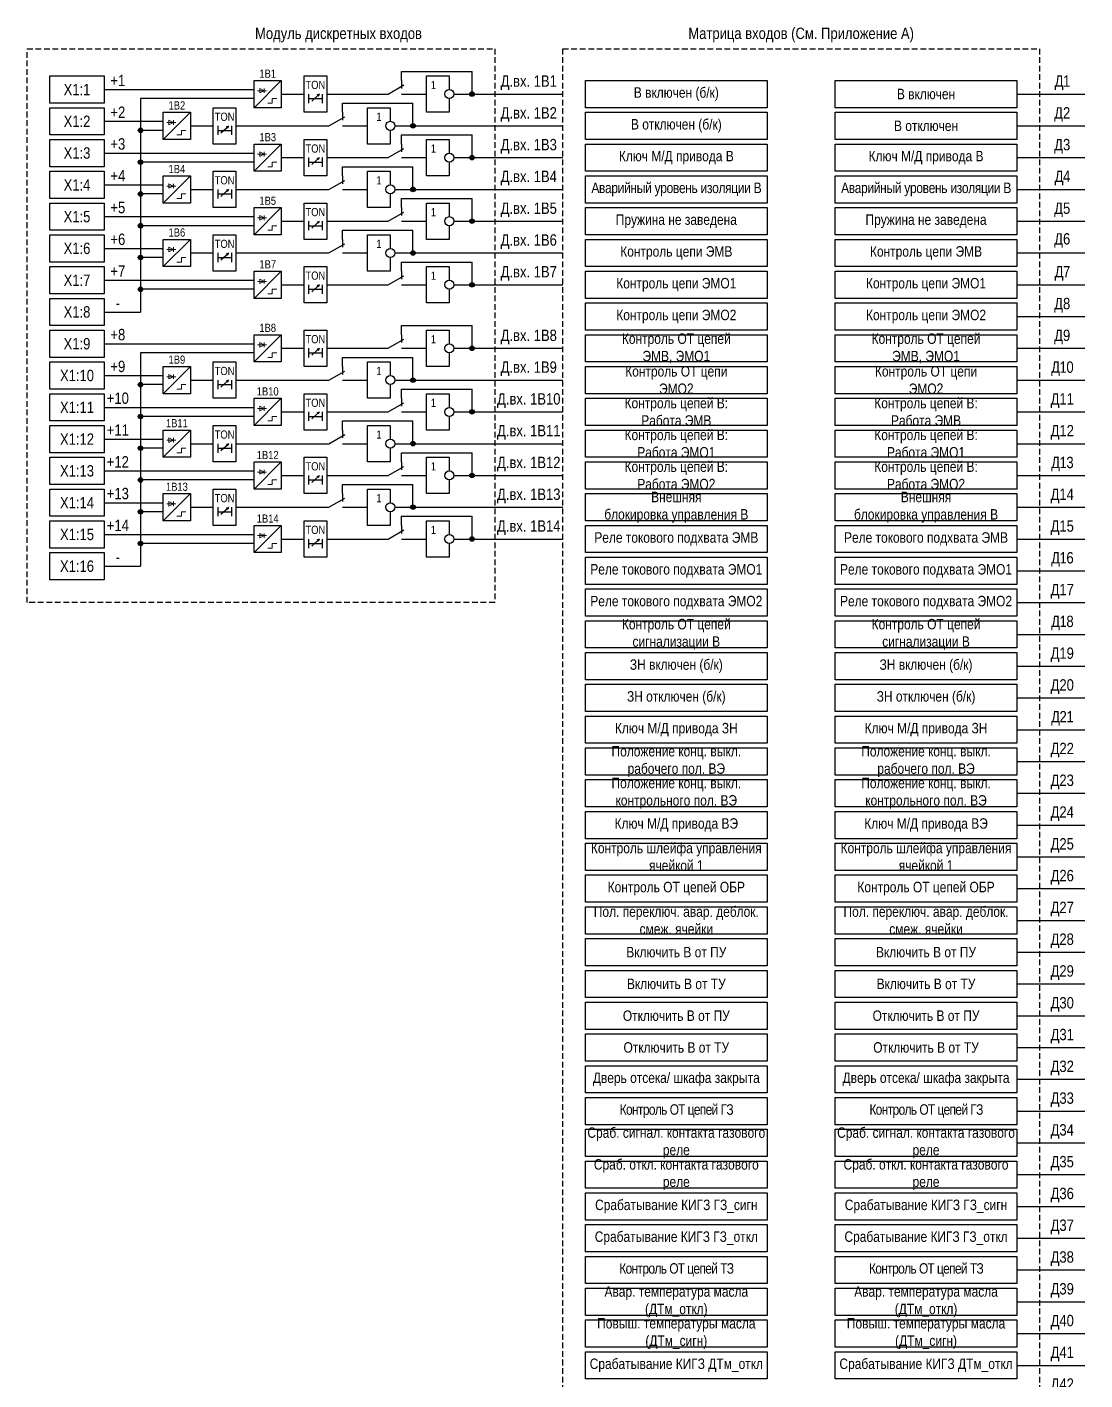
# Model space of a CAD drawing. Header units: millimetres. Extents: x -32357 to 1150, y -489 to 2440.
# Drawn here: x -27788 to -27555, y 2141.8 to 2439.8 of the extents above; entities that cross this region are included whole.
import ezdxf

# ---------------------------------------------------------------- set-up
doc = ezdxf.new("R2010")
doc.units = ezdxf.units.MM
doc.linetypes.add('штриховая2', pattern=[0.375, 0.25, -0.125])
doc.layers.add('Основная', color=7, linetype='Continuous')
doc.styles.add('2.5_Gost_RD', font='ARIALN.TTF', dxfattribs={"height": 2.5})

# ---------------------------------------------------------------- blocks, each defined once
blk = doc.blocks.new('*U958')
at = {"layer": 'Основная', "ltscale": 0.35}
blk.add_line((6, 6), (6, 2.5), dxfattribs=at)
at = {"layer": 'Основная', "color": 0}
blk.add_line((0, 0), (7, 4), dxfattribs=at)
blk = doc.blocks.new('Точка')
at = {"ltscale": 100}
h = blk.add_hatch(color=256, dxfattribs=at)
h.dxf.hatch_style = 1
edge = h.paths.add_edge_path()
edge.add_arc((0, 0), 0.5, 0, 360)
blk.add_circle((0, 0), 0.5, dxfattribs=at)

msp = doc.modelspace()

# ---------------------------------------------------------------- linework, layer by layer
at = {"ltscale": 100}
for p, q in [((-27705.5, 2428), (-27705.5, 2430)), ((-27705.5, 2430), (-27690, 2430)), ((-27690, 2425), (-27690, 2430)), ((-27738, 2424), (-27763, 2424)), ((-27763, 2424), (-27763, 2377)), ((-27732, 2425), (-27727, 2425)), ((-27718.5, 2421), (-27718.5, 2423)), ((-27718.5, 2423), (-27703, 2423)), ((-27703, 2425), (-27700, 2425)), ((-27703, 2418), (-27703, 2423)), ((-27694, 2425), (-27670, 2425)), ((-27570, 2425), (-27555, 2425)), ((-27758, 2417), (-27763, 2417)), ((-27752, 2418), (-27747, 2418)), ((-27716, 2418), (-27713, 2418)), ((-27707, 2418), (-27670, 2418)), ((-27570, 2418), (-27555, 2418)), ((-27705.5, 2414), (-27705.5, 2416)), ((-27705.5, 2416), (-27690, 2416)), ((-27690, 2411), (-27690, 2416)), ((-27732, 2411), (-27727, 2411)), ((-27703, 2411), (-27700, 2411)), ((-27694, 2411), (-27670, 2411)), ((-27570, 2411), (-27555, 2411)), ((-27738, 2410), (-27763, 2410)), ((-27718.5, 2407), (-27718.5, 2409)), ((-27718.5, 2409), (-27703, 2409)), ((-27703, 2404), (-27703, 2409)), ((-27758, 2403), (-27763, 2403)), ((-27752, 2404), (-27747, 2404)), ((-27716, 2404), (-27713, 2404)), ((-27707, 2404), (-27670, 2404)), ((-27705.5, 2400), (-27705.5, 2402)), ((-27705.5, 2402), (-27690, 2402)), ((-27690, 2397), (-27690, 2402)), ((-27570, 2404), (-27555, 2404)), ((-27738, 2396), (-27763, 2396)), ((-27732, 2397), (-27727, 2397)), ((-27703, 2397), (-27700, 2397)), ((-27694, 2397), (-27670, 2397)), ((-27570, 2397), (-27555, 2397)), ((-27718.5, 2393), (-27718.5, 2395)), ((-27718.5, 2395), (-27703, 2395)), ((-27703, 2390), (-27703, 2395)), ((-27752, 2390), (-27747, 2390)), ((-27716, 2390), (-27713, 2390)), ((-27707, 2390), (-27670, 2390)), ((-27570, 2390), (-27555, 2390)), ((-27758, 2389), (-27763, 2389)), ((-27705.5, 2388), (-27690, 2388)), ((-27705.5, 2386), (-27705.5, 2388)), ((-27690, 2383), (-27690, 2388)), ((-27738, 2382), (-27763, 2382)), ((-27732, 2383), (-27727, 2383)), ((-27703, 2383), (-27700, 2383)), ((-27694, 2383), (-27670, 2383)), ((-27570, 2383), (-27555, 2383)), ((-27570, 2376), (-27555, 2376)), ((-27705.5, 2372), (-27705.5, 2374)), ((-27705.5, 2374), (-27690, 2374)), ((-27690, 2369), (-27690, 2374)), ((-27732, 2369), (-27727, 2369)), ((-27703, 2369), (-27700, 2369)), ((-27694, 2369), (-27670, 2369)), ((-27570, 2369), (-27555, 2369)), ((-27738, 2368), (-27763, 2368)), ((-27763, 2368), (-27763, 2321)), ((-27718.5, 2365), (-27718.5, 2367)), ((-27718.5, 2367), (-27703, 2367)), ((-27703, 2362), (-27703, 2367)), ((-27758, 2361), (-27763, 2361)), ((-27752, 2362), (-27747, 2362)), ((-27716, 2362), (-27713, 2362)), ((-27707, 2362), (-27670, 2362)), ((-27705.5, 2358), (-27705.5, 2360)), ((-27705.5, 2360), (-27690, 2360)), ((-27690, 2355), (-27690, 2360)), ((-27570, 2362), (-27555, 2362)), ((-27732, 2355), (-27727, 2355)), ((-27703, 2355), (-27700, 2355)), ((-27694, 2355), (-27670, 2355)), ((-27570, 2355), (-27555, 2355)), ((-27738, 2354), (-27763, 2354)), ((-27718.5, 2351), (-27718.5, 2353)), ((-27718.5, 2353), (-27703, 2353)), ((-27703, 2348), (-27703, 2353)), ((-27758, 2347), (-27763, 2347)), ((-27752, 2348), (-27747, 2348)), ((-27716, 2348), (-27713, 2348)), ((-27707, 2348), (-27670, 2348)), ((-27705.5, 2344), (-27705.5, 2346)), ((-27705.5, 2346), (-27690, 2346)), ((-27690, 2341), (-27690, 2346)), ((-27570, 2348), (-27555, 2348)), ((-27738, 2340), (-27763, 2340)), ((-27732, 2341), (-27727, 2341)), ((-27703, 2341), (-27700, 2341)), ((-27694, 2341), (-27670, 2341)), ((-27570, 2341), (-27555, 2341)), ((-27718.5, 2337), (-27718.5, 2339)), ((-27718.5, 2339), (-27703, 2339)), ((-27703, 2334), (-27703, 2339)), ((-27752, 2334), (-27747, 2334)), ((-27716, 2334), (-27713, 2334)), ((-27707, 2334), (-27670, 2334)), ((-27570, 2334), (-27555, 2334)), ((-27758, 2333), (-27763, 2333)), ((-27705.5, 2332), (-27690, 2332)), ((-27705.5, 2330), (-27705.5, 2332)), ((-27690, 2327), (-27690, 2332)), ((-27738, 2326), (-27763, 2326)), ((-27732, 2327), (-27727, 2327)), ((-27703, 2327), (-27700, 2327)), ((-27694, 2327), (-27670, 2327)), ((-27570, 2327), (-27555, 2327)), ((-27570, 2320), (-27555, 2320)), ((-27570, 2313), (-27555, 2313)), ((-27570, 2306), (-27555, 2306)), ((-27570, 2299), (-27555, 2299)), ((-27570, 2292), (-27555, 2292)), ((-27570, 2285), (-27555, 2285)), ((-27570, 2278), (-27555, 2278)), ((-27570, 2271), (-27555, 2271)), ((-27570, 2264), (-27555, 2264)), ((-27570, 2257), (-27555, 2257)), ((-27570, 2250), (-27555, 2250)), ((-27570, 2243), (-27555, 2243)), ((-27570, 2236), (-27555, 2236)), ((-27570, 2229), (-27555, 2229)), ((-27570, 2222), (-27555, 2222)), ((-27570, 2215), (-27555, 2215)), ((-27570, 2208), (-27555, 2208)), ((-27570, 2201), (-27555, 2201)), ((-27570, 2194), (-27555, 2194)), ((-27570, 2187), (-27555, 2187)), ((-27570, 2180), (-27555, 2180)), ((-27570, 2173), (-27555, 2173)), ((-27570, 2166), (-27555, 2166)), ((-27570, 2159), (-27555, 2159)), ((-27570, 2152), (-27555, 2152)), ((-27570, 2145), (-27555, 2145))]:
    msp.add_line(p, q, dxfattribs=at)
at = {"lineweight": 13, "ltscale": 0.25}
for p, q in [((-27735.75, 2426.25), (-27735.75, 2425.25)), ((-27755.75, 2419.25), (-27755.75, 2418.25)), ((-27735.75, 2412.25), (-27735.75, 2411.25)), ((-27755.75, 2405.25), (-27755.75, 2404.25)), ((-27735.75, 2398.25), (-27735.75, 2397.25)), ((-27755.75, 2391.25), (-27755.75, 2390.25)), ((-27735.75, 2384.25), (-27735.75, 2383.25)), ((-27735.75, 2370.25), (-27735.75, 2369.25)), ((-27755.75, 2363.25), (-27755.75, 2362.25)), ((-27735.75, 2356.25), (-27735.75, 2355.25)), ((-27755.75, 2349.25), (-27755.75, 2348.25)), ((-27735.75, 2342.25), (-27735.75, 2341.25)), ((-27755.75, 2335.25), (-27755.75, 2334.25)), ((-27735.75, 2328.25), (-27735.75, 2327.25))]:
    msp.add_line(p, q, dxfattribs=at)
at = {"color": 7, "ltscale": 100}
for p, q in [((-27725.3, 2423.46), (-27723.63, 2424.95)), ((-27723.63, 2424.95), (-27724.15, 2424.73)), ((-27723.63, 2424.95), (-27723.89, 2424.48)), ((-27745.3, 2416.46), (-27743.63, 2417.95)), ((-27743.63, 2417.95), (-27744.15, 2417.73)), ((-27743.63, 2417.95), (-27743.89, 2417.48)), ((-27725.3, 2409.46), (-27723.63, 2410.95)), ((-27723.63, 2410.95), (-27724.15, 2410.73)), ((-27723.63, 2410.95), (-27723.89, 2410.48)), ((-27745.3, 2402.46), (-27743.63, 2403.95)), ((-27743.63, 2403.95), (-27744.15, 2403.73)), ((-27743.63, 2403.95), (-27743.89, 2403.48)), ((-27725.3, 2395.46), (-27723.63, 2396.95)), ((-27723.63, 2396.95), (-27724.15, 2396.73)), ((-27723.63, 2396.95), (-27723.89, 2396.48)), ((-27745.3, 2388.46), (-27743.63, 2389.95)), ((-27743.63, 2389.95), (-27744.15, 2389.73)), ((-27743.63, 2389.95), (-27743.89, 2389.48)), ((-27725.3, 2381.46), (-27723.63, 2382.95)), ((-27723.63, 2382.95), (-27724.15, 2382.73)), ((-27723.63, 2382.95), (-27723.89, 2382.48)), ((-27725.3, 2367.46), (-27723.63, 2368.95)), ((-27723.63, 2368.95), (-27724.15, 2368.73)), ((-27723.63, 2368.95), (-27723.89, 2368.48)), ((-27745.3, 2360.46), (-27743.63, 2361.95)), ((-27743.63, 2361.95), (-27744.15, 2361.73)), ((-27743.63, 2361.95), (-27743.89, 2361.48)), ((-27725.3, 2353.46), (-27723.63, 2354.95)), ((-27723.63, 2354.95), (-27724.15, 2354.73)), ((-27723.63, 2354.95), (-27723.89, 2354.48)), ((-27745.3, 2346.46), (-27743.63, 2347.95)), ((-27743.63, 2347.95), (-27744.15, 2347.73)), ((-27743.63, 2347.95), (-27743.89, 2347.48)), ((-27725.3, 2339.46), (-27723.63, 2340.95)), ((-27723.63, 2340.95), (-27724.15, 2340.73)), ((-27723.63, 2340.95), (-27723.89, 2340.48)), ((-27745.3, 2332.46), (-27743.63, 2333.95)), ((-27743.63, 2333.95), (-27744.15, 2333.73)), ((-27743.63, 2333.95), (-27743.89, 2333.48)), ((-27725.3, 2325.46), (-27723.63, 2326.95)), ((-27723.63, 2326.95), (-27724.15, 2326.73)), ((-27723.63, 2326.95), (-27723.89, 2326.48))]:
    msp.add_line(p, q, dxfattribs=at)
at = {"color": 7, "linetype": 'штриховая2', "ltscale": 5}
for points in [[(-27788, 2435), (-27685, 2435), (-27685, 2313), (-27788, 2313)], [(-27670, 2435), (-27565, 2435), (-27565, 1845), (-27670, 1845)]]:
    msp.add_lwpolyline(points, close=True, dxfattribs=at)
for points in [[(-27783, 2429), (-27771, 2429), (-27771, 2423), (-27783, 2423)], [(-27738, 2428), (-27732, 2428), (-27732, 2422), (-27738, 2422)], [(-27665, 2428), (-27625, 2428), (-27625, 2422), (-27665, 2422)], [(-27610, 2428), (-27570, 2428), (-27570, 2422), (-27610, 2422)], [(-27783, 2422), (-27771, 2422), (-27771, 2416), (-27783, 2416)], [(-27758, 2421), (-27752, 2421), (-27752, 2415), (-27758, 2415)], [(-27665, 2421), (-27625, 2421), (-27625, 2415), (-27665, 2415)], [(-27610, 2421), (-27570, 2421), (-27570, 2415), (-27610, 2415)], [(-27783, 2415), (-27771, 2415), (-27771, 2409), (-27783, 2409)], [(-27738, 2414), (-27732, 2414), (-27732, 2408), (-27738, 2408)], [(-27665, 2414), (-27625, 2414), (-27625, 2408), (-27665, 2408)], [(-27610, 2414), (-27570, 2414), (-27570, 2408), (-27610, 2408)], [(-27783, 2408), (-27771, 2408), (-27771, 2402), (-27783, 2402)], [(-27758, 2407), (-27752, 2407), (-27752, 2401), (-27758, 2401)], [(-27665, 2407), (-27625, 2407), (-27625, 2401), (-27665, 2401)], [(-27610, 2407), (-27570, 2407), (-27570, 2401), (-27610, 2401)], [(-27783, 2401), (-27771, 2401), (-27771, 2395), (-27783, 2395)], [(-27738, 2400), (-27732, 2400), (-27732, 2394), (-27738, 2394)], [(-27665, 2400), (-27625, 2400), (-27625, 2394), (-27665, 2394)], [(-27610, 2400), (-27570, 2400), (-27570, 2394), (-27610, 2394)], [(-27783, 2394), (-27771, 2394), (-27771, 2388), (-27783, 2388)], [(-27758, 2393), (-27752, 2393), (-27752, 2387), (-27758, 2387)], [(-27665, 2393), (-27625, 2393), (-27625, 2387), (-27665, 2387)], [(-27610, 2393), (-27570, 2393), (-27570, 2387), (-27610, 2387)], [(-27783, 2387), (-27771, 2387), (-27771, 2381), (-27783, 2381)], [(-27738, 2386), (-27732, 2386), (-27732, 2380), (-27738, 2380)], [(-27665, 2386), (-27625, 2386), (-27625, 2380), (-27665, 2380)], [(-27610, 2386), (-27570, 2386), (-27570, 2380), (-27610, 2380)], [(-27783, 2380), (-27771, 2380), (-27771, 2374), (-27783, 2374)], [(-27665, 2379), (-27625, 2379), (-27625, 2373), (-27665, 2373)], [(-27610, 2379), (-27570, 2379), (-27570, 2373), (-27610, 2373)], [(-27783, 2373), (-27771, 2373), (-27771, 2367), (-27783, 2367)], [(-27738, 2372), (-27732, 2372), (-27732, 2366), (-27738, 2366)], [(-27665, 2372), (-27625, 2372), (-27625, 2366), (-27665, 2366)], [(-27610, 2372), (-27570, 2372), (-27570, 2366), (-27610, 2366)], [(-27783, 2366), (-27771, 2366), (-27771, 2360), (-27783, 2360)], [(-27758, 2365), (-27752, 2365), (-27752, 2359), (-27758, 2359)], [(-27665, 2365), (-27625, 2365), (-27625, 2359), (-27665, 2359)], [(-27610, 2365), (-27570, 2365), (-27570, 2359), (-27610, 2359)], [(-27783, 2359), (-27771, 2359), (-27771, 2353), (-27783, 2353)], [(-27738, 2358), (-27732, 2358), (-27732, 2352), (-27738, 2352)], [(-27665, 2358), (-27625, 2358), (-27625, 2352), (-27665, 2352)], [(-27610, 2358), (-27570, 2358), (-27570, 2352), (-27610, 2352)], [(-27783, 2352), (-27771, 2352), (-27771, 2346), (-27783, 2346)], [(-27758, 2351), (-27752, 2351), (-27752, 2345), (-27758, 2345)], [(-27665, 2351), (-27625, 2351), (-27625, 2345), (-27665, 2345)], [(-27610, 2351), (-27570, 2351), (-27570, 2345), (-27610, 2345)], [(-27783, 2345), (-27771, 2345), (-27771, 2339), (-27783, 2339)], [(-27738, 2344), (-27732, 2344), (-27732, 2338), (-27738, 2338)], [(-27665, 2344), (-27625, 2344), (-27625, 2338), (-27665, 2338)], [(-27610, 2344), (-27570, 2344), (-27570, 2338), (-27610, 2338)], [(-27783, 2338), (-27771, 2338), (-27771, 2332), (-27783, 2332)], [(-27758, 2337), (-27752, 2337), (-27752, 2331), (-27758, 2331)], [(-27665, 2337), (-27625, 2337), (-27625, 2331), (-27665, 2331)], [(-27610, 2337), (-27570, 2337), (-27570, 2331), (-27610, 2331)], [(-27783, 2331), (-27771, 2331), (-27771, 2325), (-27783, 2325)], [(-27738, 2330), (-27732, 2330), (-27732, 2324), (-27738, 2324)], [(-27665, 2330), (-27625, 2330), (-27625, 2324), (-27665, 2324)], [(-27610, 2330), (-27570, 2330), (-27570, 2324), (-27610, 2324)], [(-27783, 2324), (-27771, 2324), (-27771, 2318), (-27783, 2318)], [(-27665, 2323), (-27625, 2323), (-27625, 2317), (-27665, 2317)], [(-27610, 2323), (-27570, 2323), (-27570, 2317), (-27610, 2317)], [(-27665, 2316), (-27625, 2316), (-27625, 2310), (-27665, 2310)], [(-27610, 2316), (-27570, 2316), (-27570, 2310), (-27610, 2310)], [(-27665, 2309), (-27625, 2309), (-27625, 2303), (-27665, 2303)], [(-27610, 2309), (-27570, 2309), (-27570, 2303), (-27610, 2303)], [(-27665, 2302), (-27625, 2302), (-27625, 2296), (-27665, 2296)], [(-27610, 2302), (-27570, 2302), (-27570, 2296), (-27610, 2296)], [(-27665, 2295), (-27625, 2295), (-27625, 2289), (-27665, 2289)], [(-27610, 2295), (-27570, 2295), (-27570, 2289), (-27610, 2289)], [(-27665, 2288), (-27625, 2288), (-27625, 2282), (-27665, 2282)], [(-27610, 2288), (-27570, 2288), (-27570, 2282), (-27610, 2282)], [(-27665, 2281), (-27625, 2281), (-27625, 2275), (-27665, 2275)], [(-27610, 2281), (-27570, 2281), (-27570, 2275), (-27610, 2275)], [(-27665, 2274), (-27625, 2274), (-27625, 2268), (-27665, 2268)], [(-27610, 2274), (-27570, 2274), (-27570, 2268), (-27610, 2268)], [(-27665, 2267), (-27625, 2267), (-27625, 2261), (-27665, 2261)], [(-27610, 2267), (-27570, 2267), (-27570, 2261), (-27610, 2261)], [(-27665, 2260), (-27625, 2260), (-27625, 2254), (-27665, 2254)], [(-27610, 2260), (-27570, 2260), (-27570, 2254), (-27610, 2254)], [(-27665, 2253), (-27625, 2253), (-27625, 2247), (-27665, 2247)], [(-27610, 2253), (-27570, 2253), (-27570, 2247), (-27610, 2247)], [(-27665, 2246), (-27625, 2246), (-27625, 2240), (-27665, 2240)], [(-27610, 2246), (-27570, 2246), (-27570, 2240), (-27610, 2240)], [(-27665, 2239), (-27625, 2239), (-27625, 2233), (-27665, 2233)], [(-27610, 2239), (-27570, 2239), (-27570, 2233), (-27610, 2233)], [(-27665, 2232), (-27625, 2232), (-27625, 2226), (-27665, 2226)], [(-27610, 2232), (-27570, 2232), (-27570, 2226), (-27610, 2226)], [(-27665, 2225), (-27625, 2225), (-27625, 2219), (-27665, 2219)], [(-27610, 2225), (-27570, 2225), (-27570, 2219), (-27610, 2219)], [(-27665, 2218), (-27625, 2218), (-27625, 2212), (-27665, 2212)], [(-27610, 2218), (-27570, 2218), (-27570, 2212), (-27610, 2212)], [(-27665, 2211), (-27625, 2211), (-27625, 2205), (-27665, 2205)], [(-27610, 2211), (-27570, 2211), (-27570, 2205), (-27610, 2205)], [(-27665, 2204), (-27625, 2204), (-27625, 2198), (-27665, 2198)], [(-27610, 2204), (-27570, 2204), (-27570, 2198), (-27610, 2198)], [(-27665, 2197), (-27625, 2197), (-27625, 2191), (-27665, 2191)], [(-27610, 2197), (-27570, 2197), (-27570, 2191), (-27610, 2191)], [(-27665, 2190), (-27625, 2190), (-27625, 2184), (-27665, 2184)], [(-27610, 2190), (-27570, 2190), (-27570, 2184), (-27610, 2184)], [(-27665, 2183), (-27625, 2183), (-27625, 2177), (-27665, 2177)], [(-27610, 2183), (-27570, 2183), (-27570, 2177), (-27610, 2177)], [(-27665, 2176), (-27625, 2176), (-27625, 2170), (-27665, 2170)], [(-27610, 2176), (-27570, 2176), (-27570, 2170), (-27610, 2170)], [(-27665, 2169), (-27625, 2169), (-27625, 2163), (-27665, 2163)], [(-27610, 2169), (-27570, 2169), (-27570, 2163), (-27610, 2163)], [(-27665, 2162), (-27625, 2162), (-27625, 2156), (-27665, 2156)], [(-27610, 2162), (-27570, 2162), (-27570, 2156), (-27610, 2156)], [(-27665, 2155), (-27625, 2155), (-27625, 2149), (-27665, 2149)], [(-27610, 2155), (-27570, 2155), (-27570, 2149), (-27610, 2149)], [(-27665, 2148), (-27625, 2148), (-27625, 2142), (-27665, 2142)], [(-27610, 2148), (-27570, 2148), (-27570, 2142), (-27610, 2142)]]:
    msp.add_lwpolyline(points, close=True)
at = {"ltscale": 100}
for points in [[(-27727, 2429), (-27722, 2429), (-27722, 2421), (-27727, 2421)], [(-27747, 2422), (-27742, 2422), (-27742, 2414), (-27747, 2414)], [(-27727, 2415), (-27722, 2415), (-27722, 2407), (-27727, 2407)], [(-27747, 2408), (-27742, 2408), (-27742, 2400), (-27747, 2400)], [(-27727, 2401), (-27722, 2401), (-27722, 2393), (-27727, 2393)], [(-27747, 2394), (-27742, 2394), (-27742, 2386), (-27747, 2386)], [(-27727, 2387), (-27722, 2387), (-27722, 2379), (-27727, 2379)], [(-27727, 2373), (-27722, 2373), (-27722, 2365), (-27727, 2365)], [(-27747, 2366), (-27742, 2366), (-27742, 2358), (-27747, 2358)], [(-27727, 2359), (-27722, 2359), (-27722, 2351), (-27727, 2351)], [(-27747, 2352), (-27742, 2352), (-27742, 2344), (-27747, 2344)], [(-27727, 2345), (-27722, 2345), (-27722, 2337), (-27727, 2337)], [(-27747, 2338), (-27742, 2338), (-27742, 2330), (-27747, 2330)], [(-27727, 2331), (-27722, 2331), (-27722, 2323), (-27727, 2323)]]:
    msp.add_lwpolyline(points, close=True, dxfattribs=at)
for points in [[(-27695, 2424), (-27695, 2421), (-27700, 2421), (-27700, 2429), (-27695, 2429), (-27695, 2426)], [(-27726, 2425), (-27726, 2423)], [(-27726, 2424), (-27723, 2424)], [(-27723, 2425), (-27723, 2423)], [(-27708, 2417), (-27708, 2414), (-27713, 2414), (-27713, 2422), (-27708, 2422), (-27708, 2419)], [(-27746, 2418), (-27746, 2416)], [(-27746, 2417), (-27743, 2417)], [(-27743, 2418), (-27743, 2416)], [(-27695, 2410), (-27695, 2407), (-27700, 2407), (-27700, 2415), (-27695, 2415), (-27695, 2412)], [(-27726, 2411), (-27726, 2409)], [(-27723, 2411), (-27723, 2409)], [(-27726, 2410), (-27723, 2410)], [(-27708, 2403), (-27708, 2400), (-27713, 2400), (-27713, 2408), (-27708, 2408), (-27708, 2405)], [(-27746, 2404), (-27746, 2402)], [(-27746, 2403), (-27743, 2403)], [(-27743, 2404), (-27743, 2402)], [(-27695, 2396), (-27695, 2393), (-27700, 2393), (-27700, 2401), (-27695, 2401), (-27695, 2398)], [(-27726, 2397), (-27726, 2395)], [(-27726, 2396), (-27723, 2396)], [(-27723, 2397), (-27723, 2395)], [(-27708, 2389), (-27708, 2386), (-27713, 2386), (-27713, 2394), (-27708, 2394), (-27708, 2391)], [(-27746, 2390), (-27746, 2388)], [(-27743, 2390), (-27743, 2388)], [(-27746, 2389), (-27743, 2389)], [(-27695, 2382), (-27695, 2379), (-27700, 2379), (-27700, 2387), (-27695, 2387), (-27695, 2384)], [(-27726, 2383), (-27726, 2381)], [(-27726, 2382), (-27723, 2382)], [(-27723, 2383), (-27723, 2381)], [(-27695, 2368), (-27695, 2365), (-27700, 2365), (-27700, 2373), (-27695, 2373), (-27695, 2370)], [(-27726, 2369), (-27726, 2367)], [(-27723, 2369), (-27723, 2367)], [(-27726, 2368), (-27723, 2368)], [(-27708, 2361), (-27708, 2358), (-27713, 2358), (-27713, 2366), (-27708, 2366), (-27708, 2363)], [(-27746, 2362), (-27746, 2360)], [(-27746, 2361), (-27743, 2361)], [(-27743, 2362), (-27743, 2360)], [(-27695, 2354), (-27695, 2351), (-27700, 2351), (-27700, 2359), (-27695, 2359), (-27695, 2356)], [(-27726, 2355), (-27726, 2353)], [(-27723, 2355), (-27723, 2353)], [(-27726, 2354), (-27723, 2354)], [(-27708, 2347), (-27708, 2344), (-27713, 2344), (-27713, 2352), (-27708, 2352), (-27708, 2349)], [(-27746, 2348), (-27746, 2346)], [(-27746, 2347), (-27743, 2347)], [(-27743, 2348), (-27743, 2346)], [(-27695, 2340), (-27695, 2337), (-27700, 2337), (-27700, 2345), (-27695, 2345), (-27695, 2342)], [(-27726, 2341), (-27726, 2339)], [(-27726, 2340), (-27723, 2340)], [(-27723, 2341), (-27723, 2339)], [(-27708, 2333), (-27708, 2330), (-27713, 2330), (-27713, 2338), (-27708, 2338), (-27708, 2335)], [(-27746, 2334), (-27746, 2332)], [(-27743, 2334), (-27743, 2332)], [(-27746, 2333), (-27743, 2333)], [(-27695, 2326), (-27695, 2323), (-27700, 2323), (-27700, 2331), (-27695, 2331), (-27695, 2328)], [(-27726, 2327), (-27726, 2325)], [(-27726, 2326), (-27723, 2326)], [(-27723, 2327), (-27723, 2325)]]:
    msp.add_lwpolyline(points, dxfattribs=at)
at = {"lineweight": 13, "ltscale": 0.25}
for points in [[(-27735.75, 2425.75), (-27736.75, 2426.25), (-27736.75, 2425.25), (-27735.75, 2425.75)], [(-27755.75, 2418.75), (-27756.75, 2419.25), (-27756.75, 2418.25), (-27755.75, 2418.75)], [(-27735.75, 2411.75), (-27736.75, 2412.25), (-27736.75, 2411.25), (-27735.75, 2411.75)], [(-27755.75, 2404.75), (-27756.75, 2405.25), (-27756.75, 2404.25), (-27755.75, 2404.75)], [(-27735.75, 2397.75), (-27736.75, 2398.25), (-27736.75, 2397.25), (-27735.75, 2397.75)], [(-27755.75, 2390.75), (-27756.75, 2391.25), (-27756.75, 2390.25), (-27755.75, 2390.75)], [(-27735.75, 2383.75), (-27736.75, 2384.25), (-27736.75, 2383.25), (-27735.75, 2383.75)], [(-27735.75, 2369.75), (-27736.75, 2370.25), (-27736.75, 2369.25), (-27735.75, 2369.75)], [(-27755.75, 2362.75), (-27756.75, 2363.25), (-27756.75, 2362.25), (-27755.75, 2362.75)], [(-27735.75, 2355.75), (-27736.75, 2356.25), (-27736.75, 2355.25), (-27735.75, 2355.75)], [(-27755.75, 2348.75), (-27756.75, 2349.25), (-27756.75, 2348.25), (-27755.75, 2348.75)], [(-27735.75, 2341.75), (-27736.75, 2342.25), (-27736.75, 2341.25), (-27735.75, 2341.75)], [(-27755.75, 2334.75), (-27756.75, 2335.25), (-27756.75, 2334.25), (-27755.75, 2334.75)], [(-27735.75, 2327.75), (-27736.75, 2328.25), (-27736.75, 2327.25), (-27735.75, 2327.75)]]:
    msp.add_lwpolyline(points, dxfattribs=at)
at = {"lineweight": 13, "flags": 128}
for points in [[(-27736.5, 2426.5, 0, 0, 0), (-27736.5, 2427, 0.25, 0, 0), (-27736.5, 2427.5, 0, 0, 0)], [(-27736, 2426.5, 0, 0, 0), (-27736, 2427, 0.25, 0, 0), (-27736, 2427.5, 0, 0, 0)], [(-27756.5, 2419.5, 0, 0, 0), (-27756.5, 2420, 0.25, 0, 0), (-27756.5, 2420.5, 0, 0, 0)], [(-27756, 2419.5, 0, 0, 0), (-27756, 2420, 0.25, 0, 0), (-27756, 2420.5, 0, 0, 0)], [(-27736.5, 2412.5, 0, 0, 0), (-27736.5, 2413, 0.25, 0, 0), (-27736.5, 2413.5, 0, 0, 0)], [(-27736, 2412.5, 0, 0, 0), (-27736, 2413, 0.25, 0, 0), (-27736, 2413.5, 0, 0, 0)], [(-27756.5, 2405.5, 0, 0, 0), (-27756.5, 2406, 0.25, 0, 0), (-27756.5, 2406.5, 0, 0, 0)], [(-27756, 2405.5, 0, 0, 0), (-27756, 2406, 0.25, 0, 0), (-27756, 2406.5, 0, 0, 0)], [(-27736.5, 2398.5, 0, 0, 0), (-27736.5, 2399, 0.25, 0, 0), (-27736.5, 2399.5, 0, 0, 0)], [(-27736, 2398.5, 0, 0, 0), (-27736, 2399, 0.25, 0, 0), (-27736, 2399.5, 0, 0, 0)], [(-27756.5, 2391.5, 0, 0, 0), (-27756.5, 2392, 0.25, 0, 0), (-27756.5, 2392.5, 0, 0, 0)], [(-27756, 2391.5, 0, 0, 0), (-27756, 2392, 0.25, 0, 0), (-27756, 2392.5, 0, 0, 0)], [(-27736.5, 2384.5, 0, 0, 0), (-27736.5, 2385, 0.25, 0, 0), (-27736.5, 2385.5, 0, 0, 0)], [(-27736, 2384.5, 0, 0, 0), (-27736, 2385, 0.25, 0, 0), (-27736, 2385.5, 0, 0, 0)], [(-27736.5, 2370.5, 0, 0, 0), (-27736.5, 2371, 0.25, 0, 0), (-27736.5, 2371.5, 0, 0, 0)], [(-27736, 2370.5, 0, 0, 0), (-27736, 2371, 0.25, 0, 0), (-27736, 2371.5, 0, 0, 0)], [(-27756.5, 2363.5, 0, 0, 0), (-27756.5, 2364, 0.25, 0, 0), (-27756.5, 2364.5, 0, 0, 0)], [(-27756, 2363.5, 0, 0, 0), (-27756, 2364, 0.25, 0, 0), (-27756, 2364.5, 0, 0, 0)], [(-27736.5, 2356.5, 0, 0, 0), (-27736.5, 2357, 0.25, 0, 0), (-27736.5, 2357.5, 0, 0, 0)], [(-27736, 2356.5, 0, 0, 0), (-27736, 2357, 0.25, 0, 0), (-27736, 2357.5, 0, 0, 0)], [(-27756.5, 2349.5, 0, 0, 0), (-27756.5, 2350, 0.25, 0, 0), (-27756.5, 2350.5, 0, 0, 0)], [(-27756, 2349.5, 0, 0, 0), (-27756, 2350, 0.25, 0, 0), (-27756, 2350.5, 0, 0, 0)], [(-27736.5, 2342.5, 0, 0, 0), (-27736.5, 2343, 0.25, 0, 0), (-27736.5, 2343.5, 0, 0, 0)], [(-27736, 2342.5, 0, 0, 0), (-27736, 2343, 0.25, 0, 0), (-27736, 2343.5, 0, 0, 0)], [(-27756.5, 2335.5, 0, 0, 0), (-27756.5, 2336, 0.25, 0, 0), (-27756.5, 2336.5, 0, 0, 0)], [(-27756, 2335.5, 0, 0, 0), (-27756, 2336, 0.25, 0, 0), (-27756, 2336.5, 0, 0, 0)], [(-27736.5, 2328.5, 0, 0, 0), (-27736.5, 2329, 0.25, 0, 0), (-27736.5, 2329.5, 0, 0, 0)], [(-27736, 2328.5, 0, 0, 0), (-27736, 2329, 0.25, 0, 0), (-27736, 2329.5, 0, 0, 0)]]:
    msp.add_lwpolyline(points, format="xyseb", dxfattribs=at)
for centre in [(-27695, 2425), (-27708, 2418), (-27695, 2411), (-27708, 2404), (-27695, 2397), (-27708, 2390), (-27695, 2383), (-27695, 2369), (-27708, 2362), (-27695, 2355), (-27708, 2348), (-27695, 2341), (-27708, 2334), (-27695, 2327)]:
    msp.add_circle(centre, 1)
at = {"layer": 'Основная', "color": 0}
for p, q in [((-27771, 2426), (-27738, 2426)), ((-27722, 2425), (-27708.5, 2425)), ((-27705.5, 2425), (-27702.5, 2425)), ((-27771, 2419), (-27758, 2419)), ((-27742, 2418), (-27721.5, 2418)), ((-27718.5, 2418), (-27715.5, 2418)), ((-27771, 2412), (-27738, 2412)), ((-27722, 2411), (-27708.5, 2411)), ((-27705.5, 2411), (-27702.5, 2411)), ((-27771, 2405), (-27758, 2405)), ((-27742, 2404), (-27721.5, 2404)), ((-27718.5, 2404), (-27715.5, 2404)), ((-27771, 2398), (-27738, 2398)), ((-27722, 2397), (-27708.5, 2397)), ((-27705.5, 2397), (-27702.5, 2397)), ((-27771, 2391), (-27758, 2391)), ((-27742, 2390), (-27721.5, 2390)), ((-27718.5, 2390), (-27715.5, 2390)), ((-27771, 2384), (-27738, 2384)), ((-27722, 2383), (-27708.5, 2383)), ((-27705.5, 2383), (-27702.5, 2383)), ((-27771, 2377), (-27763, 2377)), ((-27771, 2370), (-27738, 2370)), ((-27722, 2369), (-27708.5, 2369)), ((-27705.5, 2369), (-27702.5, 2369)), ((-27771, 2363), (-27758, 2363)), ((-27742, 2362), (-27721.5, 2362)), ((-27718.5, 2362), (-27715.5, 2362)), ((-27771, 2356), (-27738, 2356)), ((-27722, 2355), (-27708.5, 2355)), ((-27705.5, 2355), (-27702.5, 2355)), ((-27771, 2349), (-27758, 2349)), ((-27742, 2348), (-27721.5, 2348)), ((-27718.5, 2348), (-27715.5, 2348)), ((-27771, 2342), (-27738, 2342)), ((-27722, 2341), (-27708.5, 2341)), ((-27705.5, 2341), (-27702.5, 2341)), ((-27771, 2335), (-27758, 2335)), ((-27742, 2334), (-27721.5, 2334)), ((-27718.5, 2334), (-27715.5, 2334)), ((-27771, 2328), (-27738, 2328)), ((-27722, 2327), (-27708.5, 2327)), ((-27705.5, 2327), (-27702.5, 2327)), ((-27771, 2321), (-27763, 2321))]:
    msp.add_line(p, q, dxfattribs=at)
at = {"layer": 'Основная', "ltscale": 0.25}
for p, q in [((-27732, 2428), (-27738, 2422)), ((-27752, 2421), (-27758, 2415)), ((-27732, 2414), (-27738, 2408)), ((-27752, 2407), (-27758, 2401)), ((-27732, 2400), (-27738, 2394)), ((-27752, 2393), (-27758, 2387)), ((-27732, 2386), (-27738, 2380)), ((-27732, 2372), (-27738, 2366)), ((-27752, 2365), (-27758, 2359)), ((-27732, 2358), (-27738, 2352)), ((-27752, 2351), (-27758, 2345)), ((-27732, 2344), (-27738, 2338)), ((-27752, 2337), (-27758, 2331)), ((-27732, 2330), (-27738, 2324))]:
    msp.add_line(p, q, dxfattribs=at)
at = {"layer": 'Основная', "color": 0, "lineweight": 13}
for p, q in [((-27737.25, 2425.75), (-27735.25, 2425.75)), ((-27757.25, 2418.75), (-27755.25, 2418.75)), ((-27737.25, 2411.75), (-27735.25, 2411.75)), ((-27757.25, 2404.75), (-27755.25, 2404.75)), ((-27737.25, 2397.75), (-27735.25, 2397.75)), ((-27757.25, 2390.75), (-27755.25, 2390.75)), ((-27737.25, 2383.75), (-27735.25, 2383.75)), ((-27737.25, 2369.75), (-27735.25, 2369.75)), ((-27757.25, 2362.75), (-27755.25, 2362.75)), ((-27737.25, 2355.75), (-27735.25, 2355.75)), ((-27757.25, 2348.75), (-27755.25, 2348.75)), ((-27737.25, 2341.75), (-27735.25, 2341.75)), ((-27757.25, 2334.75), (-27755.25, 2334.75)), ((-27737.25, 2327.75), (-27735.25, 2327.75))]:
    msp.add_line(p, q, dxfattribs=at)
for p, q in [((-27735, 2423), (-27734, 2423)), ((-27734, 2424), (-27733, 2424)), ((-27734, 2423), (-27734, 2424)), ((-27754, 2417), (-27753, 2417)), ((-27754, 2416), (-27754, 2417)), ((-27755, 2416), (-27754, 2416)), ((-27735, 2409), (-27734, 2409)), ((-27734, 2410), (-27733, 2410)), ((-27734, 2409), (-27734, 2410)), ((-27755, 2402), (-27754, 2402)), ((-27755, 2402), (-27754, 2402)), ((-27754, 2403), (-27753, 2403)), ((-27754, 2402), (-27754, 2403)), ((-27734, 2396), (-27733, 2396)), ((-27734, 2395), (-27734, 2396)), ((-27735, 2395), (-27734, 2395)), ((-27755, 2388), (-27754, 2388)), ((-27754, 2389), (-27753, 2389)), ((-27754, 2388), (-27754, 2389)), ((-27735, 2381), (-27734, 2381)), ((-27734, 2382), (-27733, 2382)), ((-27734, 2381), (-27734, 2382)), ((-27735, 2367), (-27734, 2367)), ((-27734, 2368), (-27733, 2368)), ((-27734, 2367), (-27734, 2368)), ((-27755, 2360), (-27754, 2360)), ((-27754, 2361), (-27753, 2361)), ((-27754, 2360), (-27754, 2361)), ((-27735, 2353), (-27734, 2353)), ((-27734, 2354), (-27733, 2354)), ((-27734, 2353), (-27734, 2354)), ((-27755, 2346), (-27754, 2346)), ((-27755, 2346), (-27754, 2346)), ((-27754, 2347), (-27753, 2347)), ((-27754, 2346), (-27754, 2347)), ((-27734, 2340), (-27733, 2340)), ((-27734, 2339), (-27734, 2340)), ((-27735, 2339), (-27734, 2339)), ((-27755, 2332), (-27754, 2332)), ((-27754, 2333), (-27753, 2333)), ((-27754, 2332), (-27754, 2333)), ((-27735, 2325), (-27734, 2325)), ((-27734, 2326), (-27733, 2326)), ((-27734, 2325), (-27734, 2326))]:
    msp.add_line(p, q, dxfattribs=at).dxf.unprotected_set("ltscale", 0)

# ---------------------------------------------------------------- block references
at = {"ltscale": 100}
for p in [(-27690, 2425), (-27763, 2417), (-27703, 2418), (-27690, 2411), (-27763, 2410), (-27763, 2403), (-27703, 2404), (-27763, 2396), (-27690, 2397), (-27703, 2390), (-27763, 2389), (-27763, 2382), (-27690, 2383), (-27690, 2369), (-27763, 2361), (-27703, 2362), (-27763, 2354), (-27690, 2355), (-27703, 2348), (-27763, 2347), (-27763, 2340), (-27690, 2341), (-27763, 2333), (-27703, 2334), (-27690, 2327), (-27763, 2326)]:
    msp.add_blockref('Точка', p, dxfattribs=at)
at = {"layer": 'Основная', "ltscale": 0.25, "xscale": 0.5, "yscale": 0.5, "zscale": 0.5}
for p in [(-27708.5, 2425), (-27721.5, 2418), (-27708.5, 2411), (-27721.5, 2404), (-27708.5, 2397), (-27721.5, 2390), (-27708.5, 2383), (-27708.5, 2369), (-27721.5, 2362), (-27708.5, 2355), (-27721.5, 2348), (-27708.5, 2341), (-27721.5, 2334), (-27708.5, 2327)]:
    msp.add_blockref('*U958', p, dxfattribs=at)

# ---------------------------------------------------------------- texts
at = {"ltscale": 100, "attachment_point": 5, "style": '2.5_Gost_RD'}
for s, insert, char_height, width in [('\\pi2.19125;{\\C7;Модуль дискретных входов}', (-27720.5, 2438), 2.5, 71), ('{\\C7;Матрица входов (См. \\C2;Приложение А\\C7;)}', (-27617.5, 2438), 2.5, 105), ('+1', (-27768, 2428), 2.5, 6), ('1В1', (-27735, 2429.5), 1.8, 6), ('Д.вх. 1В1', (-27677.5, 2427.5), 2.5, 15), ('{\\T0.95;Д1}', (-27560, 2427.5), 2.5, 10), ('Х1:1', (-27777, 2426), 2.5, 12), ('TON', (-27724.5, 2427), 1.8, 5), ('1', (-27698.5, 2427), 1.8, 3), ('1В2', (-27755, 2422.5), 1.8, 6), ('Х1:2', (-27777, 2419), 2.5, 12), ('+2', (-27768, 2421), 2.5, 6), ('TON', (-27744.5, 2420), 1.8, 5), ('1', (-27710.5, 2420), 1.8, 5), ('Д.вх. 1В2', (-27677.5, 2420.5), 2.5, 15), ('Д2', (-27560, 2420.5), 2.5, 10), ('+3', (-27768, 2414), 2.5, 6), ('1В3', (-27735, 2415.5), 1.8, 6), ('TON', (-27724.5, 2413), 1.8, 5), ('1', (-27698.5, 2413), 1.8, 3), ('Д.вх. 1В3', (-27677.5, 2413.5), 2.5, 15), ('Д3', (-27560, 2413.5), 2.5, 10), ('Х1:3', (-27777, 2412), 2.5, 12), ('+4', (-27768, 2407), 2.5, 6), ('1В4', (-27755, 2408.5), 1.8, 6), ('Д.вх. 1В4', (-27677.5, 2406.5), 2.5, 15), ('{\\T0.95;Д4}', (-27560, 2406.5), 2.5, 10), ('Х1:4', (-27777, 2405), 2.5, 12), ('TON', (-27744.5, 2406), 1.8, 5), ('1', (-27710.5, 2406), 1.8, 5), ('1В5', (-27735, 2401.5), 1.8, 6), ('Х1:5', (-27777, 2398), 2.5, 12), ('+5', (-27768, 2400), 2.5, 6), ('TON', (-27724.5, 2399), 1.8, 5), ('1', (-27698.5, 2399), 1.8, 3), ('Д.вх. 1В5', (-27677.5, 2399.5), 2.5, 15), ('Д5', (-27560, 2399.5), 2.5, 10), ('+6', (-27768, 2393), 2.5, 6), ('1В6', (-27755, 2394.5), 1.8, 6), ('TON', (-27744.5, 2392), 1.8, 5), ('1', (-27710.5, 2392), 1.8, 5), ('Д.вх. 1В6', (-27677.5, 2392.5), 2.5, 15), ('Д6', (-27560, 2392.75), 2.5, 10), ('Х1:6', (-27777, 2391), 2.5, 12), ('+7', (-27768, 2386), 2.5, 6), ('1В7', (-27735, 2387.5), 1.8, 6), ('Д.вх. 1В7', (-27677.5, 2385.5), 2.5, 15), ('{\\T0.95;Д7}', (-27560, 2385.5), 2.5, 10), ('Х1:7', (-27777, 2384), 2.5, 12), ('TON', (-27724.5, 2385), 1.8, 5), ('1', (-27698.5, 2385), 1.8, 3), ('Х1:8', (-27777, 2377), 2.5, 12), ('-', (-27768, 2379), 2.5, 6), ('Д8', (-27560, 2378.5), 2.5, 10), ('+8', (-27768, 2372), 2.5, 6), ('1В8', (-27735, 2373.5), 1.8, 6), ('TON', (-27724.5, 2371), 1.8, 5), ('Д.вх. 1В8', (-27677.5, 2371.5), 2.5, 15), ('Д9', (-27560, 2371.5), 2.5, 10), ('Х1:9', (-27777, 2370), 2.5, 12), ('1', (-27698.5, 2371), 1.8, 3), ('+9', (-27768, 2365), 2.5, 6), ('1В9', (-27755, 2366.5), 1.8, 6), ('Д.вх. 1В9', (-27677.5, 2364.5), 2.5, 15), ('{\\T0.95;Д10}', (-27560, 2364.5), 2.5, 10), ('Х1:10', (-27777, 2363), 2.5, 12), ('TON', (-27744.5, 2364), 1.8, 5), ('1', (-27710.5, 2364), 1.8, 5), ('1В10', (-27735, 2359.5), 1.8, 6), ('Х1:11', (-27777, 2356), 2.5, 12), ('+10', (-27768, 2358), 2.5, 6), ('TON', (-27724.5, 2357), 1.8, 5), ('1', (-27698.5, 2357), 1.8, 3), ('Д.вх. 1В10', (-27677.5, 2357.5), 2.5, 15), ('Д11', (-27560, 2357.5), 2.5, 10), ('+11', (-27768, 2351), 2.5, 6), ('1В11', (-27755, 2352.5), 1.8, 6), ('Д.вх. 1В11', (-27677.5, 2350.5), 2.5, 15), ('Д12', (-27560, 2350.5), 2.5, 10), ('Х1:12', (-27777, 2349), 2.5, 12), ('TON', (-27744.5, 2350), 1.8, 5), ('1', (-27710.5, 2350), 1.8, 5), ('+12', (-27768, 2344), 2.5, 6), ('1В12', (-27735, 2345.5), 1.8, 6), ('Д.вх. 1В12', (-27677.5, 2343.5), 2.5, 15), ('{\\T0.95;Д13}', (-27560, 2343.5), 2.5, 10), ('Х1:13', (-27777, 2342), 2.5, 12), ('TON', (-27724.5, 2343), 1.8, 5), ('1', (-27698.5, 2343), 1.8, 3), ('1В13', (-27755, 2338.5), 1.8, 6), ('Х1:14', (-27777, 2335), 2.5, 12), ('+13', (-27768, 2337), 2.5, 6), ('TON', (-27744.5, 2336), 1.8, 5), ('1', (-27710.5, 2336), 1.8, 5), ('Д.вх. 1В13', (-27677.5, 2336.5), 2.5, 15), ('Д14', (-27560, 2336.5), 2.5, 10), ('+14', (-27768, 2330), 2.5, 6), ('1В14', (-27735, 2331.5), 1.8, 6), ('Д.вх. 1В14', (-27677.5, 2329.5), 2.5, 15), ('Д15', (-27560, 2329.5), 2.5, 10), ('Х1:15', (-27777, 2328), 2.5, 12), ('TON', (-27724.5, 2329), 1.8, 5), ('1', (-27698.5, 2329), 1.8, 3), ('Х1:16', (-27777, 2321), 2.5, 12), ('-', (-27768, 2323), 2.5, 6), ('{\\T0.95;Д16}', (-27560, 2322.5), 2.5, 10), ('Д17', (-27560, 2315.5), 2.5, 10), ('{\\T0.95;Д18}', (-27560, 2308.5), 2.5, 10), ('Д19', (-27560, 2301.5), 2.5, 10), ('Д20', (-27560, 2294.5), 2.5, 10), ('{\\T0.95;Д21}', (-27560, 2287.5), 2.5, 10), ('Д22', (-27560, 2280.5), 2.5, 10), ('Д23', (-27560, 2273.5), 2.5, 10), ('Д24', (-27560, 2266.5), 2.5, 10), ('Д25', (-27560, 2259.5), 2.5, 10), ('Д26', (-27560, 2252.5), 2.5, 10), ('Д27', (-27560, 2245.5), 2.5, 10), ('Д28', (-27560, 2238.5), 2.5, 10), ('Д29', (-27560, 2231.5), 2.5, 10), ('Д30', (-27560, 2224.5), 2.5, 10), ('Д31', (-27560, 2217.5), 2.5, 10), ('Д32', (-27560, 2210.5), 2.5, 10), ('Д33', (-27560, 2203.5), 2.5, 10), ('Д34', (-27560, 2196.5), 2.5, 10), ('Д35', (-27560, 2189.5), 2.5, 10), ('Д36', (-27560, 2182.5), 2.5, 10), ('Д37', (-27560, 2175.5), 2.5, 10), ('Д38', (-27560, 2168.5), 2.5, 10), ('Д39', (-27560, 2161.5), 2.5, 10), ('Д40', (-27560, 2154.5), 2.5, 10), ('Д41', (-27560, 2147.5), 2.5, 10), ('Д42', (-27560, 2140.5), 2.5, 10)]:
    msp.add_mtext(s, dxfattribs=dict(at, insert=insert, char_height=char_height, width=width))
at = {"color": 2, "ltscale": 100, "char_height": 2.3, "width": 40, "attachment_point": 5, "style": '2.5_Gost_RD'}
for s, insert in [('В включен (б/к)', (-27645, 2425)), ('В включен', (-27590, 2425)), ('В отключен (б/к)', (-27645, 2418)), ('В отключен', (-27590, 2418)), ('Ключ М/Д привода В', (-27645, 2411)), ('Ключ М/Д привода В', (-27590, 2411)), ('{\\T0.95;Аварийный уровень изоляции В}', (-27645, 2404)), ('{\\T0.95;Аварийный уровень изоляции В}', (-27590, 2404)), ('Пружина не заведена', (-27645, 2397)), ('Пружина не заведена', (-27590, 2397)), ('Контроль цепи ЭМВ', (-27645, 2390)), ('Контроль цепи ЭМВ', (-27590, 2390)), ('Контроль цепи ЭМО1', (-27645, 2383)), ('Контроль цепи ЭМО1', (-27590, 2383)), ('Контроль цепи ЭМО2', (-27645, 2376)), ('Контроль цепи ЭМО2', (-27590, 2376)), ('Контроль ОТ цепей \\PЭМВ, ЭМО1', (-27645, 2369)), ('Контроль ОТ цепей \\PЭМВ, ЭМО1', (-27590, 2369)), ('Контроль ОТ цепи \\PЭМО2', (-27645, 2362)), ('Контроль ОТ цепи \\PЭМО2', (-27590, 2362)), ('Контроль цепей В: \\PРабота ЭМВ', (-27645, 2355)), ('Контроль цепей В: \\PРабота ЭМВ', (-27590, 2355)), ('Контроль цепей В: \\PРабота ЭМО1', (-27645, 2348)), ('Контроль цепей В: \\PРабота ЭМО1', (-27590, 2348)), ('Контроль цепей В: \\PРабота ЭМО2', (-27645, 2341)), ('Контроль цепей В: \\PРабота ЭМО2', (-27590, 2341)), ('Внешняя^Jблокировка управления В', (-27645, 2334)), ('Внешняя^Jблокировка управления В', (-27590, 2334)), ('Реле токового подхвата ЭМВ', (-27645, 2327)), ('Реле токового подхвата ЭМВ', (-27590, 2327)), ('Реле токового подхвата ЭМО1', (-27645, 2320)), ('Реле токового подхвата ЭМО1', (-27590, 2320)), ('Реле токового подхвата ЭМО2', (-27645, 2313)), ('Реле токового подхвата ЭМО2', (-27590, 2313)), ('\\pt11.5;Контроль ОТ цепей сигнализации В', (-27645, 2306)), ('\\pt11.5;Контроль ОТ цепей сигнализации В', (-27590, 2306)), ('ЗН включен (б/к)', (-27645, 2299)), ('ЗН включен (б/к)', (-27590, 2299)), ('ЗН отключен (б/к)', (-27645, 2292)), ('ЗН отключен (б/к)', (-27590, 2292)), ('Ключ М/Д привода ЗН', (-27645, 2285)), ('Ключ М/Д привода ЗН', (-27590, 2285)), ('Положение конц. выкл. рабочего пол. ВЭ', (-27645, 2278)), ('Положение конц. выкл. рабочего пол. ВЭ', (-27590, 2278)), ('Положение конц. выкл. контрольного пол. ВЭ', (-27645, 2271)), ('Положение конц. выкл. контрольного пол. ВЭ', (-27590, 2271)), ('Ключ М/Д привода ВЭ', (-27645, 2264)), ('Ключ М/Д привода ВЭ', (-27590, 2264)), ('\\pt23;Контроль шлейфа управления ячейкой 1', (-27645, 2257)), ('\\pt23;Контроль шлейфа управления ячейкой 1', (-27590, 2257)), ('Контроль ОТ цепей ОБР', (-27645, 2250)), ('Контроль ОТ цепей ОБР', (-27590, 2250)), ('Пол. переключ. авар. деблок. смеж. ячейки', (-27645, 2243)), ('Пол. переключ. авар. деблок. смеж. ячейки', (-27590, 2243)), ('Включить В от ПУ', (-27645, 2236)), ('Включить В от ПУ', (-27590, 2236)), ('Включить В от ТУ', (-27645, 2229)), ('Включить В от ТУ', (-27590, 2229)), ('Отключить В от ПУ', (-27645, 2222)), ('Отключить В от ПУ', (-27590, 2222)), ('Отключить В от ТУ', (-27645, 2215)), ('Отключить В от ТУ', (-27590, 2215)), ('Дверь отсека/ шкафа закрыта', (-27645, 2208)), ('Дверь отсека/ шкафа закрыта', (-27590, 2208)), ('{\\T0.9;Контроль ОТ цепей ГЗ}', (-27645, 2201)), ('{\\T0.9;Контроль ОТ цепей ГЗ}', (-27590, 2201)), ('\\A1;Сраб. сигнал. контакта газового реле', (-27645, 2194)), ('\\A1;Сраб. сигнал. контакта газового реле', (-27590, 2194)), ('\\A1;Сраб. откл. контакта газового реле', (-27645, 2187)), ('\\A1;Сраб. откл. контакта газового реле', (-27590, 2187)), ('\\A1;Срабатывание КИГЗ ГЗ_сигн', (-27645, 2180)), ('\\A1;Срабатывание КИГЗ ГЗ_сигн', (-27590, 2180)), ('\\A1;Срабатывание КИГЗ ГЗ_откл', (-27645, 2173)), ('\\A1;Срабатывание КИГЗ ГЗ_откл', (-27590, 2173)), ('{\\T0.9;Контроль ОТ цепей ТЗ}', (-27645, 2166)), ('{\\T0.9;Контроль ОТ цепей ТЗ}', (-27590, 2166)), ('\\A1;Авар. температура масла (ДТм_откл)', (-27645, 2159)), ('\\A1;Авар. температура масла (ДТм_откл)', (-27590, 2159)), ('\\A1;Повыш. температуры масла (ДТм_сигн)', (-27645, 2152)), ('\\A1;Повыш. температуры масла (ДТм_сигн)', (-27590, 2152)), ('\\A1;Срабатывание КИГЗ ДТм_откл', (-27645, 2145)), ('\\A1;Срабатывание КИГЗ ДТм_откл', (-27590, 2145))]:
    msp.add_mtext(s, dxfattribs=dict(at, insert=insert))

doc.saveas('drawing.dxf')
